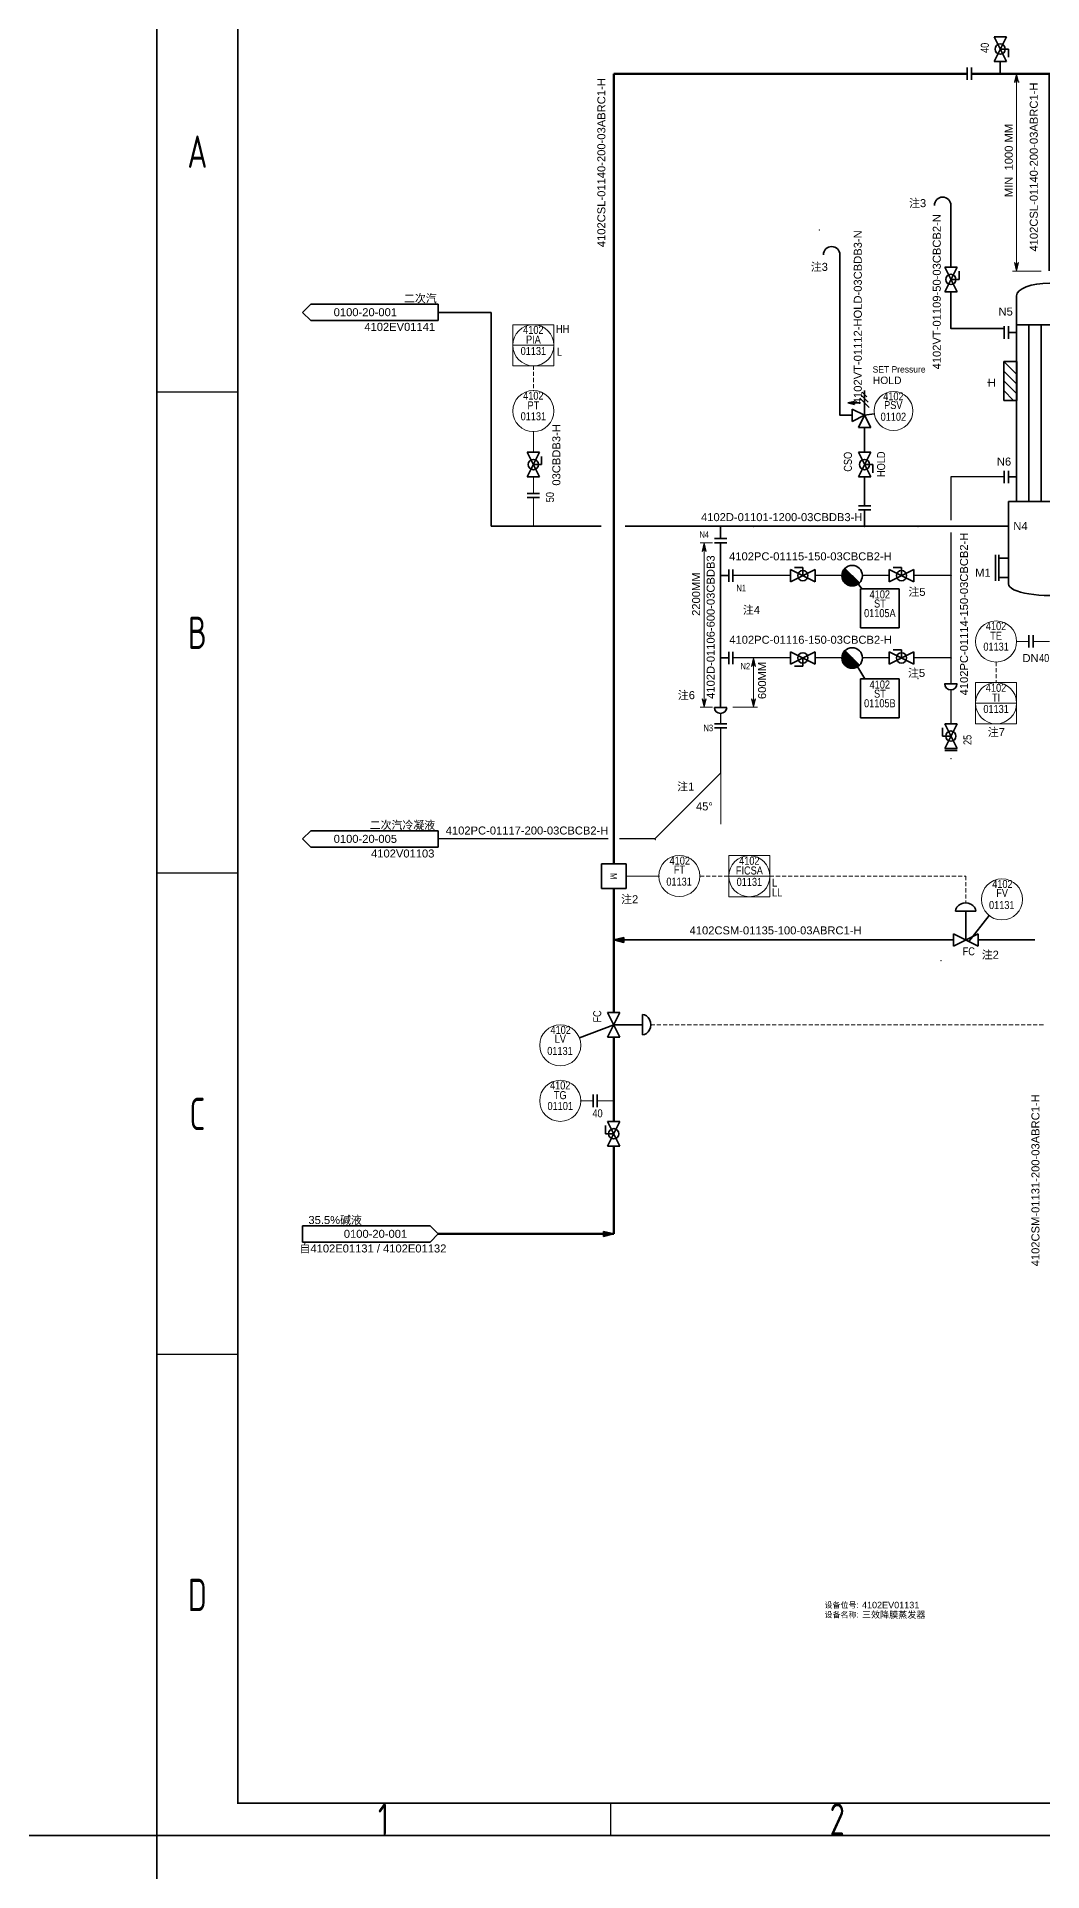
# Model space of a CAD drawing. Extents: x 757 to 8510, y -6585 to 527.
# Drawn here: x 2230 to 2540, y -883 to -316 of the extents above; entities that cross this region are included whole.
import ezdxf
from ezdxf.enums import TextEntityAlignment as Align

# ---------------------------------------------------------------- set-up
doc = ezdxf.new("R2010")
doc.units = 0
doc.header["$MEASUREMENT"] = 0
doc.linetypes.add('DOT2', pattern=[0.125, 0, -0.125])
doc.linetypes.add('ELECTRIC', pattern=[0.1875, 0.125, -0.0625])
doc.layers.get('0').update_dxf_attribs({"linetype": 'CONTINUOUS'})
for name, color, linetype in [('10', 7, 'CONTINUOUS'), ('11', 7, 'CONTINUOUS'), ('12', 7, 'CONTINUOUS'), ('ConsistencyChecks', 7, 'CONTINUOUS'), ('Default', 6, 'CONTINUOUS'), ('PUB_TITLE', 1, 'CONTINUOUS'), ('云线-1A', 6, 'CONTINUOUS'), ('图框', 92, 'CONTINUOUS')]:
    doc.layers.add(name, color=color, linetype=linetype)
doc.styles.add('Arial', font='arial.ttf')
doc.styles.add('Arial Narrow', font='ARIALN.TTF')
doc.styles.add('CD-Title Block', font='gbenor.shx', dxfattribs={"width": 0.8, "bigfont": 'gbcbig.shx'})
doc.styles.add('txt.shx', font='arial.ttf')
pattern_1 = [(0, (2339.29, -863.77), (0, 3.175), [])]
pattern_2 = [(0, (2339.29, -848.53), (0, 3.175), [])]

# ---------------------------------------------------------------- blocks, each defined once
blk = doc.blocks.new('CHENGDA-FALLING FILM EVAPORATOR')
at = {"color": 0, "linetype": 'ByBlock', "lineweight": -2}
for p, q in [((-10.16, 76.2), (-10.16, 12.7)), ((10.16, 12.7), (10.16, 76.2)), ((-10.16, 67.31), (10.16, 67.31)), ((-6.35, 67.31), (-6.35, 12.7)), ((-2.54, 12.7), (-2.54, 67.31)), ((-2.54, 67.31), (-2.54, 64.77)), ((2.54, 12.7), (2.54, 67.31)), ((2.54, 67.31), (2.54, 64.77)), ((6.35, 12.7), (6.35, 67.31)), ((-12.7, 12.7), (12.7, 12.7)), ((-12.7, 12.7), (-12.7, -12.7)), ((12.7, 12.7), (12.7, -12.7))]:
    blk.add_line(p, q, dxfattribs=at)
for centre, major_axis, ratio, start_param, end_param in [((0, 76.2), (-10.16, 0), 0.387989, 3.141593, 6.283185), ((0, -12.7), (-12.7, 0), 0.280773, 0, 3.141593)]:
    blk.add_ellipse(centre, major_axis=major_axis, ratio=ratio, start_param=start_param, end_param=end_param, dxfattribs=at)
blk = doc.blocks.new('CHENGDA-FLANGED NOZZLE CONNECT TO TT')
at = {"color": 0, "linetype": 'ByBlock', "lineweight": -2}
for p, q in [((0, 0), (2.54, 0)), ((2.54, 0), (2.54, 1.905)), ((2.54, 1.905), (2.54, -1.905)), ((3.81, 1.905), (3.81, -1.905))]:
    blk.add_line(p, q, dxfattribs=at)
blk = doc.blocks.new('CHENGDA-NO FLANGED NOZZLE')
at = {"color": 0, "linetype": 'ByBlock', "lineweight": -2}
blk.add_line((0, 0), (2.54, 0), dxfattribs=at)
blk = doc.blocks.new('DISCR FIELD MOUNTED TT')
at = {"color": 0, "linetype": 'ByBlock', "lineweight": -2}
blk.add_circle((0, 0), 6.35, dxfattribs=at)
blk = doc.blocks.new('CHENGDA-DCS FUNC ACCESS IN PRIME LOC FOR PUMP', base_point=(1.27, 1.27))
at = {"color": 0, "linetype": 'ByBlock', "lineweight": -2}
for p, q in [((-5.08, 7.62), (7.62, 7.62)), ((-5.08, -5.08), (-5.08, 7.62)), ((7.62, 7.62), (7.62, -5.08)), ((-5.08, 1.27), (7.62, 1.27)), ((7.62, -5.08), (-5.08, -5.08))]:
    blk.add_line(p, q, dxfattribs=at)
blk.add_circle((1.27, 1.27), 6.35, dxfattribs=at)
blk = doc.blocks.new('DIAPHRAGM ACTUATOR')
at = {"color": 0, "linetype": 'ByBlock', "lineweight": -2}
for p, q in [((-3.175, 8.89), (3.175, 8.89)), ((0, 8.89), (0, 0))]:
    blk.add_line(p, q, dxfattribs=at)
blk.add_ellipse((0, 8.89), major_axis=(-3.175, 0), ratio=0.8, start_param=3.1415926, end_param=6.2831853, dxfattribs=at)
blk = doc.blocks.new('MAGNETIC FLOW INSTRUMENT__MIRROREDTEXT')
at = {"color": 0, "linetype": 'ByBlock', "lineweight": -2}
for p, q in [((-3.81, -3.81), (-3.81, 3.81)), ((-3.81, 3.81), (3.81, 3.81)), ((3.81, 3.81), (3.81, -3.81)), ((3.81, -3.81), (-3.81, -3.81))]:
    blk.add_line(p, q, dxfattribs=at)
at = {"color": 0, "linetype": 'ByBlock', "lineweight": -2, "extrusion": (0, 0, -1), "style": 'Arial', "width": 0.8}
blk.add_text('M', height=2.014, rotation=180, dxfattribs=at).set_placement((0.002, 0), align=Align.MIDDLE_CENTER)
blk = doc.blocks.new('DOUBLE FLANGE')
at = {"color": 0, "linetype": 'ByBlock', "lineweight": -2}
for p, q in [((0, -1.905), (0, 1.905)), ((1.27, -1.905), (1.27, 1.905))]:
    blk.add_line(p, q, dxfattribs=at)
blk = doc.blocks.new('BALL VALVE')
at = {"color": 0, "linetype": 'ByBlock', "lineweight": -2}
for p, q in [((-3.81, 1.905), (-3.81, -1.905)), ((3.81, -1.905), (-3.81, 1.905)), ((-3.81, -1.905), (3.81, 1.905)), ((0, 0), (0, 2.54)), ((0, 2.54), (2.54, 2.54)), ((3.81, 1.905), (3.81, -1.905))]:
    blk.add_line(p, q, dxfattribs=at)
blk.add_circle((0, 0), 1.587, dxfattribs=at)
blk = doc.blocks.new('2 WAY GLOBE')
at = {"color": 0, "linetype": 'ByBlock', "lineweight": -2}
for p, q in [((3.81, 1.91), (-3.81, -1.91)), ((-3.81, 1.9), (3.81, -1.9)), ((-3.81, -1.91), (-3.81, 1.9)), ((3.81, -1.91), (3.81, 1.91))]:
    blk.add_line(p, q, dxfattribs=at)
blk = doc.blocks.new('OFF-DRAWING1', base_point=(-22.23, 0))
at = {"color": 0, "linetype": 'ByBlock', "lineweight": -2}
for p, q in [((-3.81, 2.54), (-43.18, 2.54)), ((-43.18, 2.54), (-43.18, -2.54)), ((-1.27, 0), (-3.81, 2.54)), ((-3.81, -2.54), (-1.27, 0)), ((-43.18, -2.54), (-3.81, -2.54))]:
    blk.add_line(p, q, dxfattribs=at)
blk = doc.blocks.new('DISCR FIELD MOUNTED PT')
at = {"color": 0, "linetype": 'ByBlock', "lineweight": -2}
blk.add_circle((0, 0), 6.35, dxfattribs=at)
blk = doc.blocks.new('FREE VENT')
at = {"color": 0, "linetype": 'ByBlock', "lineweight": -2}
blk.add_line((0, 0), (0, 7.62), dxfattribs=at)
blk.add_arc((2.54, 7.62), 2.54, 0, 180, dxfattribs=at)
blk = doc.blocks.new('PRESS RELIEF VALVE')
at = {"color": 0, "linetype": 'ByBlock', "lineweight": -2}
for p, q in [((1.077, 6.157), (-1.077, 4.003)), ((0.719, 7.069), (-0.719, 5.631)), ((0, 7.62), (0, 0)), ((-1.905, -3.81), (0, 0)), ((1.438, 5.248), (-1.438, 2.372)), ((0, 0), (3.81, 1.905)), ((3.81, -1.905), (0, 0)), ((0, 0), (1.905, -3.81)), ((1.27, 3.81), (5.161, 3.81)), ((5.161, 3.81), (3.061, 4.27)), ((3.061, 4.27), (3.259, 3.81)), ((3.259, 3.81), (3.061, 3.35)), ((3.061, 3.35), (5.161, 3.81)), ((3.973, 3.81), (3.49, 3.917)), ((3.49, 3.917), (3.492, 3.912)), ((3.49, 3.703), (3.973, 3.81)), ((3.492, 3.708), (3.49, 3.703)), ((3.81, 1.905), (3.81, -1.905)), ((1.905, -3.81), (-1.905, -3.81))]:
    blk.add_line(p, q, dxfattribs=at)
blk = doc.blocks.new('FLANGE BLIND WITHOUT TAP', base_point=(0.306, 0))
at = {"color": 0, "linetype": 'ByBlock', "lineweight": -2}
blk.add_line((0.635, -1.905), (0.635, 1.905), dxfattribs=at)
blk = doc.blocks.new('CAP', base_point=(0.96, 0))
at = {"color": 0, "linetype": 'ByBlock', "lineweight": -2}
blk.add_line((1.9, 1.92), (1.9, -1.92), dxfattribs=at)
blk.add_arc((1.91, 0.01), 1.9, 90.2333, 269.7667, dxfattribs=at)
blk = doc.blocks.new('CHENGDA-STEAM TRAP')
at = {"linetype": 'ByBlock', "lineweight": -2}
h = blk.add_hatch(color=0, dxfattribs=at)
edge = h.paths.add_edge_path()
edge.add_line((2.25, 2.25), (-2.25, -2.25))
edge.add_arc((0, 0), 3.17, 225, 405)
at = {"color": 0, "linetype": 'ByBlock', "lineweight": -2}
blk.add_line((-2.25, -2.25), (2.25, 2.25), dxfattribs=at)
blk.add_lwpolyline([(2.25, 2.25), (-2.25, -2.25, 1)], format="xyb", close=True, dxfattribs=at)
blk.add_circle((0, 0), 3.17, dxfattribs=at)
blk = doc.blocks.new('A1图框_H')
at = {"layer": '图框', "linetype": 'Continuous'}
for p, q in [((-806, 435.5), (-831, 435.5)), ((-806, 287), (-831, 287)), ((-806, 138.5), (-831, 138.5)), ((-690.83, 0), (-690.83, -10))]:
    blk.add_line(p, q, dxfattribs=at)
blk.add_lwpolyline([(-831, 584), (10, 584), (10, -10), (-831, -10)], close=True, dxfattribs=at)
at = {"layer": '图框', "linetype": 'Continuous', "const_width": 0.5}
blk.add_lwpolyline([(-806, 574), (0, 574), (0, 0), (-806, 0)], close=True, dxfattribs=at)
at = {"layer": '图框', "linetype": 'Continuous', "style": 'CD-Title Block', "width": 0.8}
for s, p in [('A', (-818.5, 509.75)), ('B', (-818.5, 361.25)), ('C', (-818.5, 212.75)), ('D', (-818.5, 64.25)), ('1', (-761, -5)), ('2', (-620.83, -5))]:
    blk.add_text(s, height=10, dxfattribs=at).set_placement(p, align=Align.MIDDLE)

msp = doc.modelspace()

# ---------------------------------------------------------------- hatches: boundary and pattern name
at = {"layer": '11', "linetype": 'ByBlock'}
for points in [[(2407.85, -595.22), (2411.01, -596), (2411.01, -594.42)], [(2407.85, -685.97), (2404.69, -685.19), (2404.69, -686.77)]]:
    msp.add_hatch(color=7, dxfattribs=at).paths.add_polyline_path(points)
at = {"layer": 'Default', "linetype": 'ByBlock'}
for points in [[(2531.72, -330.47), (2532.33, -327.83), (2532.94, -330.47), (2532.33, -329.66)], [(2531.72, -386.15), (2532.33, -388.79), (2532.94, -386.15), (2532.33, -386.96)], [(2435.81, -472.63), (2436.42, -475.27), (2435.81, -474.46), (2435.2, -475.27)], [(2451.66, -510.81), (2451.05, -508.17), (2450.44, -510.81), (2451.05, -510)], [(2435.2, -520.77), (2435.81, -523.41), (2436.42, -520.77), (2435.81, -521.58)], [(2451.05, -521.58), (2451.66, -520.77), (2451.05, -523.41), (2450.44, -520.77)]]:
    msp.add_hatch(color=7, dxfattribs=at).paths.add_polyline_path(points)
h = msp.add_hatch(dxfattribs=at)
h.set_pattern_fill('LINE', scale=25.4, style=0)
h.set_pattern_definition(pattern_1)
h.paths.add_polyline_path([(2531.72, -330.47), (2532.33, -327.83), (2532.94, -330.47), (2532.33, -329.66)])
h = msp.add_hatch(dxfattribs=at)
h.set_pattern_fill('LINE', scale=25.4, style=0)
h.set_pattern_definition(pattern_1)
h.paths.add_polyline_path([(2531.72, -386.15), (2532.33, -388.79), (2532.94, -386.15), (2532.33, -386.96)])
h = msp.add_hatch(dxfattribs=at)
h.set_pattern_fill('LINE', scale=25.4, style=0)
h.set_pattern_definition(pattern_2)
h.paths.add_polyline_path([(2435.81, -472.63), (2436.42, -475.27), (2435.81, -474.46), (2435.2, -475.27)])
h = msp.add_hatch(dxfattribs=at)
h.set_pattern_fill('LINE', scale=25.4, style=0)
h.set_pattern_definition(pattern_2)
h.paths.add_polyline_path([(2451.66, -510.81), (2451.05, -508.17), (2450.44, -510.81), (2451.05, -510)])
h = msp.add_hatch(dxfattribs=at)
h.set_pattern_fill('LINE', scale=25.4, style=0)
h.set_pattern_definition(pattern_2)
h.paths.add_polyline_path([(2435.2, -520.77), (2435.81, -523.41), (2436.42, -520.77), (2435.81, -521.58)])
h = msp.add_hatch(dxfattribs=at)
h.set_pattern_fill('LINE', scale=25.4, style=0)
h.set_pattern_definition(pattern_2)
h.paths.add_polyline_path([(2451.05, -521.58), (2451.66, -520.77), (2451.05, -523.41), (2450.44, -520.77)])

# ---------------------------------------------------------------- linework, layer by layer
at = {"layer": '10', "color": 7, "linetype": 'Continuous', "lineweight": 35}
for p, q in [((2532.4, -420.65), (2528.4, -416.65)), ((2528.4, -416.65), (2528.4, -428.65)), ((2532.4, -416.65), (2528.4, -416.65)), ((2532.4, -428.65), (2532.4, -416.65)), ((2532.4, -423.65), (2528.4, -419.65)), ((2532.4, -426.65), (2528.4, -422.66)), ((2531.4, -428.65), (2528.4, -425.66)), ((2528.4, -428.65), (2532.4, -428.65))]:
    msp.add_line(p, q, dxfattribs=at)
at = {"layer": '10', "color": 16, "linetype": 'Continuous', "lineweight": 35, "true_color": 0x800000}
for p, q in [((2525.79, -476.34), (2525.79, -484.34)), ((2526.79, -476.34), (2526.79, -484.34)), ((2529.79, -477.34), (2526.79, -477.34)), ((2529.79, -483.34), (2526.79, -483.34))]:
    msp.add_line(p, q, dxfattribs=at)
at = {"layer": '11', "color": 56, "linetype": 'Continuous', "lineweight": 70, "true_color": 0x808000}
for p, q in [((2407.85, -571.72), (2407.85, -327.83)), ((2407.85, -327.83), (2517.09, -327.83)), ((2407.85, -685.97), (2407.85, -658.85)), ((2353.66, -685.97), (2407.85, -685.97))]:
    msp.add_line(p, q, dxfattribs=at)
at = {"layer": '11', "color": 56, "linetype": 'Continuous', "lineweight": 35, "true_color": 0x808000}
for p, q in [((2370.01, -401.49), (2353.66, -401.49)), ((2370.01, -467.53), (2370.01, -401.49)), ((2403.95, -467.53), (2370.01, -467.53)), ((2440.89, -467.53), (2411.45, -467.53))]:
    msp.add_line(p, q, dxfattribs=at)
at = {"layer": '11', "color": 7, "linetype": 'Continuous', "lineweight": 35}
for p, q in [((2484.07, -498.83), (2484.07, -486.83)), ((2484.07, -486.83), (2496.07, -486.83)), ((2496.07, -486.83), (2496.07, -498.83)), ((2496.07, -498.83), (2484.07, -498.83)), ((2484.07, -526.65), (2484.07, -514.65)), ((2484.07, -514.65), (2496.07, -514.65)), ((2496.07, -514.65), (2496.07, -526.65)), ((2496.07, -526.65), (2484.07, -526.65)), ((2411.01, -594.42), (2407.85, -595.22)), ((2411.01, -596), (2411.01, -594.42)), ((2407.85, -595.22), (2411.01, -596)), ((2404.69, -685.19), (2404.69, -686.77)), ((2407.85, -685.97), (2404.69, -685.19)), ((2404.69, -686.77), (2407.85, -685.97))]:
    msp.add_line(p, q, dxfattribs=at)
at = {"layer": '11', "color": 30, "linetype": 'Continuous', "lineweight": 25, "true_color": 0xff8000}
for p, q in [((2406.2, -564.05), (2353.66, -564.05)), ((2420.57, -564.05), (2409.7, -564.05))]:
    msp.add_line(p, q, dxfattribs=at)
at = {"layer": '11', "color": 56, "linetype": 'Continuous', "lineweight": 70, "true_color": 0x808000}
for points in [[(2518.36, -327.83), (2527.25, -327.83)], [(2527.25, -327.83), (2542.49, -327.83), (2542.49, -388.66)], [(2407.85, -595.22), (2407.85, -579.34)], [(2407.85, -617.57), (2407.85, -595.22)], [(2407.85, -644.88), (2407.85, -625.19)], [(2407.85, -651.23), (2407.85, -644.88)], [(2407.85, -651.36), (2407.85, -644.88)]]:
    msp.add_lwpolyline(points, dxfattribs=at)
at = {"layer": '11', "color": 56, "linetype": 'Continuous', "lineweight": 35, "true_color": 0x808000}
for points in [[(2527.25, -327.83), (2527.25, -324.02)], [(2512.01, -387.52), (2512.01, -376.09)], [(2481.53, -433.24), (2477.72, -433.24), (2477.72, -391.33)], [(2528.52, -406.5), (2512.01, -406.5), (2512.01, -395.14)], [(2485.34, -444.67), (2485.34, -437.05)], [(2485.34, -461.18), (2485.34, -452.29)], [(2485.34, -467.53), (2485.34, -462.45)], [(2440.89, -467.53), (2440.89, -471.34)], [(2451.05, -467.53), (2440.89, -467.53)], [(2485.34, -467.53), (2451.05, -467.53)], [(2501.85, -467.53), (2485.34, -467.53)], [(2527.15, -467.53), (2501.85, -467.53)], [(2440.89, -472.61), (2440.89, -482.77)], [(2443.43, -482.77), (2440.89, -482.77)], [(2440.89, -482.77), (2440.89, -508.17)], [(2443.43, -508.17), (2440.89, -508.17)], [(2440.89, -508.17), (2440.89, -523.41)], [(2512.78, -595.22), (2407.85, -595.22)], [(2537.95, -595.22), (2520.4, -595.22)]]:
    msp.add_lwpolyline(points, dxfattribs=at)
at = {"layer": '11', "color": 7, "linetype": 'Continuous', "lineweight": 35}
for points in [[(2488.34, -432.81), (2485.34, -433.24)], [(2484.54, -486.83), (2481.53, -482.77)], [(2485.41, -514.65), (2481.53, -508.17)]]:
    msp.add_lwpolyline(points, dxfattribs=at)
at = {"layer": '11', "color": 30, "linetype": 'Continuous', "lineweight": 25, "true_color": 0xff8000}
for points in [[(2528.52, -452.29), (2512.01, -452.29), (2512.01, -465.63)], [(2512.01, -469.43), (2512.01, -482.77)], [(2462.48, -482.77), (2444.7, -482.77)], [(2478.36, -482.77), (2470.1, -482.77)], [(2492.96, -482.77), (2484.71, -482.77)], [(2512.01, -482.77), (2500.58, -482.77)], [(2512.01, -482.77), (2512.01, -508.17)], [(2462.48, -508.17), (2444.7, -508.17)], [(2478.36, -508.17), (2470.1, -508.17)], [(2492.96, -508.17), (2484.71, -508.17)], [(2512.01, -508.17), (2500.58, -508.17)], [(2512.01, -508.17), (2512.01, -516.11)], [(2512.01, -518.01), (2512.01, -528.49)], [(2440.89, -525.31), (2440.89, -528.49)], [(2440.89, -529.76), (2440.89, -543.73), (2420.57, -564.05)]]:
    msp.add_lwpolyline(points, dxfattribs=at)
at = {"layer": '11', "color": 7, "linetype": 'Continuous', "lineweight": 0}
for points in [[(2407.85, -595.22), (2411.01, -596), (2411.01, -594.42)], [(2407.85, -685.97), (2404.69, -685.19), (2404.69, -686.77)]]:
    msp.add_lwpolyline(points, close=True, dxfattribs=at)
at = {"layer": '11', "color": 7, "linetype": 'Continuous', "lineweight": 13}
msp.add_circle((2494.28, -431.93), 6, dxfattribs=at)
at = {"layer": '11', "color": 7, "linetype": 'Continuous', "lineweight": 35}
for p in [(2527.25, -327.83), (2527.25, -327.83), (2440.89, -467.53), (2501.85, -467.53), (2440.89, -482.77), (2512.01, -482.77), (2440.89, -508.17), (2512.01, -508.17), (2407.85, -595.22), (2407.85, -644.88)]:
    msp.add_point(p, dxfattribs=at)
at = {"layer": '11', "color": 7, "linetype": 'DOT2', "lineweight": 35}
for p in [(2451.05, -467.53), (2485.34, -467.53)]:
    msp.add_point(p, dxfattribs=at)
at = {"layer": '12', "color": 7, "linetype": 'Continuous', "lineweight": 35}
for q in [(2421.81, -575.41), (2421.81, -575.66)]:
    msp.add_line((2421.81, -575.53), q, dxfattribs=at)
at = {"layer": '12', "color": 96, "linetype": 'ELECTRIC', "lineweight": 18, "ltscale": 10, "true_color": 0x008000}
msp.add_line((2516.59, -575.53), (2516.59, -583.79), dxfattribs=at)
for points in [[(2383.04, -418), (2383.04, -425.62)], [(2525.98, -509.44), (2525.98, -515.79)], [(2434.52, -575.53), (2443.41, -575.53)], [(2456.11, -575.53), (2516.59, -575.53)], [(2540.59, -621.38), (2419.28, -621.38)]]:
    msp.add_lwpolyline(points, dxfattribs=at)
at = {"layer": '12', "color": 96, "linetype": 'Continuous', "lineweight": 18, "true_color": 0x008000}
for points in [[(2383.04, -438.32), (2383.04, -444.67)], [(2383.04, -452.29), (2383.04, -457.37)], [(2383.04, -458.64), (2383.04, -467.53)], [(2536.14, -503.09), (2532.33, -503.09)], [(2542.49, -503.09), (2537.41, -503.09)], [(2401.5, -644.88), (2397.69, -644.88)], [(2407.85, -644.88), (2402.77, -644.88)]]:
    msp.add_lwpolyline(points, dxfattribs=at)
at = {"layer": '12', "color": 96, "linetype": 'ELECTRIC', "lineweight": 18, "true_color": 0x008000}
msp.add_lwpolyline([(2411.66, -575.53), (2421.81, -575.53)], dxfattribs=at)
at = {"layer": '12', "color": 7, "linetype": 'Continuous', "lineweight": 35}
for points in [[(2523.89, -587.7), (2517.61, -595.73)], [(2397.27, -625.46), (2407.85, -621.38)]]:
    msp.add_lwpolyline(points, dxfattribs=at)
at = {"layer": '12', "color": 7, "linetype": 'Continuous', "lineweight": 13}
for centre in [(2428.13, -575.48), (2527.8, -582.7), (2391.34, -627.74)]:
    msp.add_circle(centre, 6.35, dxfattribs=at)
at = {"layer": 'ConsistencyChecks', "color": 7, "linetype": 'Continuous', "lineweight": 9}
for p in [(2517.09, -327.83), (2518.36, -327.83), (2527.25, -324.02), (2527.25, -327.83), (2527.25, -327.83), (2527.25, -327.83), (2527.25, -327.83), (2527.25, -327.83), (2527.25, -327.83), (2471.37, -376.09), (2512.01, -376.09), (2512.01, -387.52), (2477.72, -391.33), (2512.01, -395.14), (2528.52, -407.71), (2528.52, -407.71), (2532.33, -407.71), (2383.04, -418), (2523.44, -423.08), (2383.04, -425.62), (2481.53, -433.24), (2383.04, -438.32), (2485.34, -437.05), (2383.04, -444.67), (2485.34, -444.67), (2383.04, -452.29), (2485.34, -452.29), (2528.52, -452.29), (2532.33, -452.29), (2383.04, -457.37), (2383.04, -458.64), (2485.34, -461.18), (2485.34, -462.45), (2440.89, -467.53), (2440.89, -467.53), (2440.89, -467.53), (2451.05, -467.53), (2451.05, -467.53), (2451.05, -467.53), (2485.34, -467.53), (2485.34, -467.53), (2485.34, -467.53), (2501.85, -467.53), (2501.85, -467.53), (2501.85, -467.53), (2518.99, -467.53), (2527.15, -467.53), (2529.79, -467.53), (2440.89, -471.34), (2440.89, -472.61), (2529.79, -480.34), (2440.89, -482.77), (2440.89, -482.77), (2440.89, -482.77), (2443.43, -482.77), (2444.7, -482.77), (2462.48, -482.77), (2470.1, -482.77), (2478.36, -482.77), (2484.71, -482.77), (2492.96, -482.77), (2500.58, -482.77), (2512.01, -482.77), (2512.01, -482.77), (2512.01, -482.77), (2532.33, -503.09), (2536.14, -503.09), (2537.41, -503.09), (2440.89, -508.17), (2440.89, -508.17), (2440.89, -508.17), (2443.43, -508.17), (2444.7, -508.17), (2462.48, -508.17), (2470.1, -508.17), (2478.36, -508.17), (2484.71, -508.17), (2492.96, -508.17), (2500.58, -508.17), (2512.01, -508.17), (2512.01, -508.17), (2512.01, -508.17), (2525.98, -509.44), (2501.85, -514.52), (2512.01, -516.11), (2525.98, -515.79), (2440.89, -523.41), (2440.89, -528.49), (2440.89, -529.76), (2512.01, -528.49), (2512.01, -536.11), (2512.01, -536.11), (2512.01, -539.28), (2353.66, -564.05), (2420.71, -564.23), (2421.81, -575.53), (2456.11, -575.53), (2516.59, -583.79), (2407.85, -595.22), (2407.85, -595.22), (2407.85, -595.22), (2512.78, -595.22), (2516.59, -595.22), (2520.4, -595.22), (2508.97, -601.57), (2407.85, -617.57), (2407.85, -621.38), (2419.28, -621.38), (2407.85, -625.19), (2397.69, -644.88), (2401.5, -644.88), (2402.77, -644.88), (2407.85, -644.88), (2407.85, -644.88), (2407.85, -644.88), (2407.85, -651.23), (2407.85, -658.85), (2407.85, -667.1)]:
    msp.add_point(p, dxfattribs=at)
at = {"layer": 'ConsistencyChecks', "color": 5, "linetype": 'Continuous', "lineweight": 9}
for p in [(2353.66, -401.49), (2481.53, -479.59), (2481.53, -485.95), (2481.53, -504.99), (2481.53, -511.35), (2512.01, -518.01), (2440.89, -525.31), (2353.66, -685.97)]:
    msp.add_point(p, dxfattribs=at)
at = {"layer": 'Default', "color": 7, "linetype": 'Continuous', "lineweight": 0}
for p, q in [((2531.72, -330.47), (2532.33, -327.83)), ((2532.33, -327.83), (2532.33, -388.79)), ((2532.33, -327.83), (2532.94, -330.47)), ((2532.33, -329.66), (2531.72, -330.47)), ((2532.94, -330.47), (2532.33, -329.66)), ((2531.06, -388.79), (2532.33, -388.79)), ((2532.33, -386.96), (2531.72, -386.15)), ((2531.72, -386.15), (2532.33, -388.79)), ((2532.94, -386.15), (2532.33, -386.96)), ((2532.33, -388.79), (2532.94, -386.15)), ((2532.33, -388.79), (2539.95, -388.79)), ((2434.54, -472.63), (2435.81, -472.63)), ((2435.2, -475.27), (2435.81, -472.63)), ((2435.81, -474.46), (2435.2, -475.27)), ((2435.81, -472.63), (2438.35, -472.63)), ((2435.81, -472.63), (2435.81, -523.41)), ((2435.81, -472.63), (2436.42, -475.27)), ((2436.42, -475.27), (2435.81, -474.46)), ((2451.05, -508.17), (2450.44, -510.81)), ((2451.05, -508.17), (2451.05, -523.41)), ((2451.66, -510.81), (2451.05, -508.17)), ((2450.44, -510.81), (2451.05, -510)), ((2451.05, -510), (2451.66, -510.81)), ((2435.81, -521.58), (2435.2, -520.77)), ((2435.2, -520.77), (2435.81, -523.41)), ((2436.42, -520.77), (2435.81, -521.58)), ((2435.81, -523.41), (2436.42, -520.77)), ((2450.44, -520.77), (2451.05, -521.58)), ((2451.05, -523.41), (2450.44, -520.77)), ((2451.05, -521.58), (2451.66, -520.77)), ((2451.66, -520.77), (2451.05, -523.41)), ((2434.54, -523.41), (2435.81, -523.41)), ((2435.81, -523.41), (2438.35, -523.41)), ((2451.05, -523.41), (2444.7, -523.41)), ((2452.32, -523.41), (2451.05, -523.41)), ((2440.95, -559.49), (2440.95, -543.73))]:
    msp.add_line(p, q, dxfattribs=at)
for points in [[(2531.72, -330.47), (2532.33, -327.83), (2532.94, -330.47), (2532.33, -329.66)], [(2531.72, -386.15), (2532.33, -388.79), (2532.94, -386.15), (2532.33, -386.96)], [(2435.81, -472.63), (2436.42, -475.27), (2435.81, -474.46), (2435.2, -475.27)], [(2451.66, -510.81), (2451.05, -508.17), (2450.44, -510.81), (2451.05, -510)], [(2435.2, -520.77), (2435.81, -523.41), (2436.42, -520.77), (2435.81, -521.58)], [(2451.05, -521.58), (2451.66, -520.77), (2451.05, -523.41), (2450.44, -520.77)]]:
    msp.add_lwpolyline(points, close=True, dxfattribs=at)
at = {"layer": 'PUB_TITLE', "color": 2}
msp.add_lwpolyline([(2266.75, -277.65), (3107.75, -277.65), (3107.75, -871.65), (2266.75, -871.65)], close=True, dxfattribs=at)
at = {"layer": '云线-1A', "color": 1, "lineweight": 35}
for p, q in [((2266.75, -2718.9), (2266.75, 18.8)), ((7953.9, -871.65), (1023.5, -871.65))]:
    msp.add_line(p, q, dxfattribs=at)

# ---------------------------------------------------------------- block references
at = {"layer": '10', "color": 16, "linetype": 'Continuous', "lineweight": 35, "true_color": 0x800000}
msp.add_blockref('CHENGDA-FALLING FILM EVAPORATOR', (2542.49, -472.61), dxfattribs=at)
at = {"layer": '10', "color": 16, "linetype": 'Continuous', "lineweight": 35, "true_color": 0x800000, "xscale": -1}
for name, p in [('CHENGDA-FLANGED NOZZLE CONNECT TO TT', (2532.33, -407.71)), ('CHENGDA-FLANGED NOZZLE CONNECT TO TT', (2532.33, -452.29)), ('CHENGDA-NO FLANGED NOZZLE', (2529.79, -467.53))]:
    msp.add_blockref(name, p, dxfattribs=at)
at = {"layer": '11', "color": 56, "linetype": 'Continuous', "lineweight": 35, "true_color": 0x808000}
for name, p, rotation in [('BALL VALVE', (2527.25, -320.21), 269.9999999999941), ('BALL VALVE', (2485.34, -448.48), 269.9999999999941), ('DOUBLE FLANGE', (2537.41, -503.09), 180.0000000000119), ('BALL VALVE', (2466.29, -508.17), 180.0000000000119), ('CAP', (2512.01, -517.06), 90.00000000000594), ('CAP', (2440.89, -524.36), 90.00000000000594), ('BALL VALVE', (2512.01, -532.3), 90.00000000000594), ('FLANGE BLIND WITHOUT TAP', (2512.01, -536.44), 269.9999999999941), ('DOUBLE FLANGE', (2402.77, -644.88), 180.0000000000119), ('BALL VALVE', (2407.85, -655.04), 90.00000000000594)]:
    msp.add_blockref(name, p, dxfattribs=dict(at, rotation=rotation))
for name, p in [('DOUBLE FLANGE', (2517.09, -327.83)), ('OFF-DRAWING1', (2332.7, -685.97))]:
    msp.add_blockref(name, p, dxfattribs=at)
at = {"layer": '11', "color": 56, "linetype": 'Continuous', "lineweight": 35, "true_color": 0x808000, "xscale": -1}
for name, p in [('FREE VENT', (2512.01, -376.09)), ('FREE VENT', (2477.72, -391.33)), ('OFF-DRAWING1', (2332.7, -401.49)), ('PRESS RELIEF VALVE', (2485.34, -433.24)), ('DOUBLE FLANGE', (2444.7, -482.77)), ('BALL VALVE', (2466.29, -482.77)), ('CHENGDA-STEAM TRAP', (2481.53, -482.77)), ('BALL VALVE', (2496.77, -482.77)), ('DOUBLE FLANGE', (2444.7, -508.17)), ('CHENGDA-STEAM TRAP', (2481.53, -508.17)), ('BALL VALVE', (2496.77, -508.17)), ('OFF-DRAWING1', (2332.7, -564.05))]:
    msp.add_blockref(name, p, dxfattribs=at)
for name, p, rotation in [('BALL VALVE', (2512.01, -391.33), 269.9999999999941), ('BALL VALVE', (2383.04, -448.48), 269.9999999999941), ('DOUBLE FLANGE', (2383.04, -457.37), 90.00000000000593), ('DOUBLE FLANGE', (2485.34, -462.45), 269.9999999999941), ('DOUBLE FLANGE', (2440.89, -471.34), 90.00000000000593), ('DOUBLE FLANGE', (2440.89, -528.49), 90.00000000000593)]:
    msp.add_blockref(name, p, dxfattribs=dict(at, rotation=rotation))
at = {"layer": '12', "color": 96, "linetype": 'Continuous', "lineweight": 18, "true_color": 0x008000}
for name, p in [('CHENGDA-DCS FUNC ACCESS IN PRIME LOC FOR PUMP', (2383.04, -411.65)), ('DISCR FIELD MOUNTED PT', (2383.04, -431.97)), ('DISCR FIELD MOUNTED TT', (2525.98, -503.09)), ('CHENGDA-DCS FUNC ACCESS IN PRIME LOC FOR PUMP', (2525.98, -522.14)), ('CHENGDA-DCS FUNC ACCESS IN PRIME LOC FOR PUMP', (2449.76, -575.53)), ('DISCR FIELD MOUNTED TT', (2391.34, -644.88))]:
    msp.add_blockref(name, p, dxfattribs=at)
at = {"layer": '12', "color": 96, "linetype": 'Continuous', "lineweight": 35, "true_color": 0x008000, "xscale": -1}
for name, p, rotation in [('MAGNETIC FLOW INSTRUMENT__MIRROREDTEXT', (2407.85, -575.53), 90.00000000000593), ('2 WAY GLOBE', (2516.59, -595.22), 180)]:
    msp.add_blockref(name, p, dxfattribs=dict(at, rotation=rotation))
at = {"layer": '12', "color": 96, "linetype": 'Continuous', "lineweight": 35, "true_color": 0x008000}
msp.add_blockref('DIAPHRAGM ACTUATOR', (2516.59, -595.22), dxfattribs=at)
for name, rotation in [('2 WAY GLOBE', 90.00000000000594), ('DIAPHRAGM ACTUATOR', 269.9999999999941)]:
    msp.add_blockref(name, (2407.85, -621.38), dxfattribs=dict(at, rotation=rotation))
at = {"layer": '图框', "linetype": 'Continuous'}
msp.add_blockref('A1图框_H', (3097.75, -861.65), dxfattribs=at)

# ---------------------------------------------------------------- texts
at = {"layer": '10', "color": 7, "style": 'Arial'}
for s, p in [('N5', (2528.94, -401.24)), ('N6', (2528.43, -447.55)), ('N4', (2533.51, -467.44)), ('M1', (2521.91, -481.87))]:
    msp.add_text(s, height=2.469, dxfattribs=at).set_placement(p, align=Align.MIDDLE_CENTER)
at = {"layer": '10', "color": 7, "style": 'txt.shx'}
for s, p in [('设备位号:', (2483.55, -800.51)), ('设备名称:', (2483.55, -803.51))]:
    msp.add_text(s, height=1.764, dxfattribs=at).set_placement(p, align=Align.MIDDLE_RIGHT)
for s, p in [('4102EV01131', (2484.55, -800.52)), ('三效降膜蒸发器', (2484.55, -803.52))]:
    msp.add_text(s, height=2, dxfattribs=at).set_placement(p, align=Align.MIDDLE_LEFT)
at = {"layer": '11', "color": 7, "style": 'Arial Narrow'}
for s, p in [('40', (2522.5, -319.85)), ('CSO', (2480.2, -447.61)), ('HOLD', (2490.46, -448.38)), ('50', (2388.16, -458.54)), ('25', (2517.13, -533.47))]:
    msp.add_text(s, height=2.469, rotation=90, dxfattribs=at).set_placement(p, align=Align.MIDDLE_CENTER)
at = {"layer": '11', "color": 7, "style": 'Arial'}
for s, p in [('4102CSL-01140-200-03ABRC1-H', (2405.28, -355.29)), ('4102CSL-01140-200-03ABRC1-H', (2538.86, -356.64)), ('4102VT-01109-50-03CBCB2-N', (2508.89, -395.14)), ('4102VT-01112-HOLD-03CBDB3-N', (2484.5, -403)), ('4102PC-01114-150-03CBCB2-H', (2517.3, -494.61)), ('4102CSM-01131-200-03ABRC1-H', (2539.37, -669.41))]:
    msp.add_text(s, height=2.4694, rotation=90, dxfattribs=at).set_placement(p, align=Align.CENTER)
at = {"layer": '11', "color": 7}
for s, height, style, p in [('二次汽', 2.469, 'txt.shx', (2348.12, -397.2)), ('0100-20-001', 2.4694, 'Arial', (2331.14, -401.45)), ('4102EV01141', 2.4694, 'txt.shx', (2341.76, -405.97)), ('4102', 2.469, 'Arial Narrow', (2494.27, -427.42)), ('PSV', 2.469, 'Arial Narrow', (2494.22, -430.09)), ('01102', 2.469, 'Arial Narrow', (2494.25, -433.71)), ('N4  ', 2.032, 'Arial Narrow', (2436.46, -470.07)), ('N1  ', 2.032, 'Arial Narrow', (2447.89, -486.58)), ('4102', 2.469, 'Arial Narrow', (2490.06, -488.55)), ('ST', 2.469, 'Arial Narrow', (2490.09, -491.37)), ('01105A', 2.469, 'Arial Narrow', (2490.08, -494.33)), ('N2  ', 2.032, 'Arial Narrow', (2449.16, -510.71)), ('4102', 2.469, 'Arial Narrow', (2490.06, -516.37)), ('01105B', 2.469, 'Arial Narrow', (2490.08, -522.15)), ('ST', 2.469, 'Arial Narrow', (2490.09, -519.19)), ('N3  ', 2.032, 'Arial Narrow', (2437.73, -529.76)), ('二次汽冷凝液', 2.469, 'txt.shx', (2342.59, -559.76)), ('0100-20-005', 2.4694, 'Arial', (2331.14, -564.01)), ('4102V01103', 2.469, 'txt.shx', (2342.69, -568.53)), ('40', 2.469, 'Arial Narrow', (2402.87, -648.73)), ('35.5%%%碱液', 2.469, 'txt.shx', (2321.81, -681.68)), ('0100-20-001', 2.4694, 'Arial', (2334.27, -685.93)), ('自4102E01131 / 4102E01132', 2.4694, 'txt.shx', (2333.49, -690.45))]:
    msp.add_text(s, height=height, dxfattribs=dict(at, style=style)).set_placement(p, align=Align.MIDDLE_CENTER)
at = {"layer": '11', "color": 7, "style": 'Arial', "width": 0.949}
msp.add_text('SET Pressure', height=1.9828, dxfattribs=at).set_placement((2487.84, -419.09), align=Align.MIDDLE_LEFT)
at = {"layer": '11', "color": 7, "style": 'Arial'}
msp.add_text('HOLD', height=2.286, dxfattribs=at).set_placement((2487.9, -421.32), align=Align.TOP_LEFT)
for s, p in [('4102D-01101-1200-03CBDB3-H', (2459.76, -465.94)), ('4102PC-01115-150-03CBCB2-H', (2468.63, -478.04)), ('4102PC-01116-150-03CBCB2-H', (2468.69, -503.79)), ('4102PC-01117-200-03CBCB2-H', (2381.09, -562.67)), ('4102CSM-01135-100-03ABRC1-H', (2457.86, -593.5))]:
    msp.add_text(s, height=2.4694, dxfattribs=at).set_placement(p, align=Align.CENTER)
msp.add_text('4102D-01106-600-03CBDB3', height=2.4694, rotation=90, dxfattribs=at).set_placement((2436.58, -498.65), align=Align.TOP_CENTER)
at = {"layer": '11', "color": 7}
for s, style, p in [('DN', 'txt.shx', (2534.14, -509.44)), ('40', 'Arial Narrow', (2539.25, -509.44))]:
    msp.add_text(s, height=2.469, dxfattribs=dict(at, style=style)).set_placement(p)
at = {"layer": '12', "color": 7, "style": 'Arial Narrow'}
for s, p in [('4102 ', (2383.43, -406.89)), ('01131', (2383.05, -413.42)), ('PIA ', (2383.44, -409.89)), ('4102 ', (2383.43, -427.21)), ('PT ', (2383.44, -430.21)), ('01131', (2383.05, -433.57)), ('4102 ', (2526.37, -498.33)), ('01131', (2525.99, -504.69)), ('TE ', (2526.38, -501.33)), ('4102 ', (2526.37, -517.38)), ('TI ', (2526.38, -520.38)), ('01131', (2525.99, -523.91)), ('4102', (2428.27, -570.74)), ('4102 ', (2450.15, -570.77)), ('01131', (2428.06, -577.22)), ('FT', (2428.17, -573.49)), ('FICSA ', (2450.16, -573.77)), ('01131', (2449.77, -577.3)), ('4102', (2527.94, -577.95)), ('01131', (2527.73, -584.44)), ('FV', (2527.84, -580.7)), ('FC', (2517.55, -598.72)), ('4102', (2391.48, -622.99)), ('01131', (2391.27, -629.48)), ('LV', (2391.37, -625.74)), ('4102 ', (2391.73, -640.12)), ('01101', (2391.35, -646.48)), ('TG ', (2391.74, -643.12))]:
    msp.add_text(s, height=2.469, dxfattribs=at).set_placement(p, align=Align.MIDDLE_CENTER)
for s, p in [('HH', (2390.04, -406.65)), ('L', (2390.33, -413.65)), ('L', (2456.76, -577.53)), ('LL', (2456.76, -580.53))]:
    msp.add_text(s, height=2.5, dxfattribs=at).set_placement(p, align=Align.MIDDLE_LEFT)
msp.add_text('FC', height=2.469, rotation=90, dxfattribs=at).set_placement((2402.77, -618.84), align=Align.MIDDLE_CENTER)
at = {"layer": 'Default', "color": 7, "style": 'txt.shx'}
for s, height, p in [('MIN  1000 MM', 2.4694, (2529.89, -365.93)), ('03CBDB3-H', 2.469, (2390.14, -454.98)), ('2200MM', 2.469, (2433.31, -495.19)), ('600MM', 2.469, (2453.69, -520.87))]:
    msp.add_text(s, height=height, rotation=90, dxfattribs=at).set_placement(p, align=Align.MIDDLE_LEFT)
for s, height, p in [('注3', 2.469, (2499.1, -367.78)), ('注3', 2.469, (2468.74, -387.45)), ('H', 2.47, (2523.44, -423.18)), ('注5', 2.469, (2498.89, -487.77)), ('注4', 2.469, (2447.78, -493.35)), ('注5', 2.469, (2498.77, -512.8)), ('注6', 2.469, (2427.68, -519.66)), ('注7', 2.469, (2523.41, -531.06)), ('注1', 2.469, (2427.48, -547.88)), ('45°', 2.469, (2433.27, -553.99)), ('注2', 2.469, (2410.15, -582.66)), ('注2', 2.469, (2521.56, -599.78))]:
    msp.add_text(s, height=height, dxfattribs=at).set_placement(p, align=Align.MIDDLE_LEFT)

doc.saveas('drawing.dxf')
